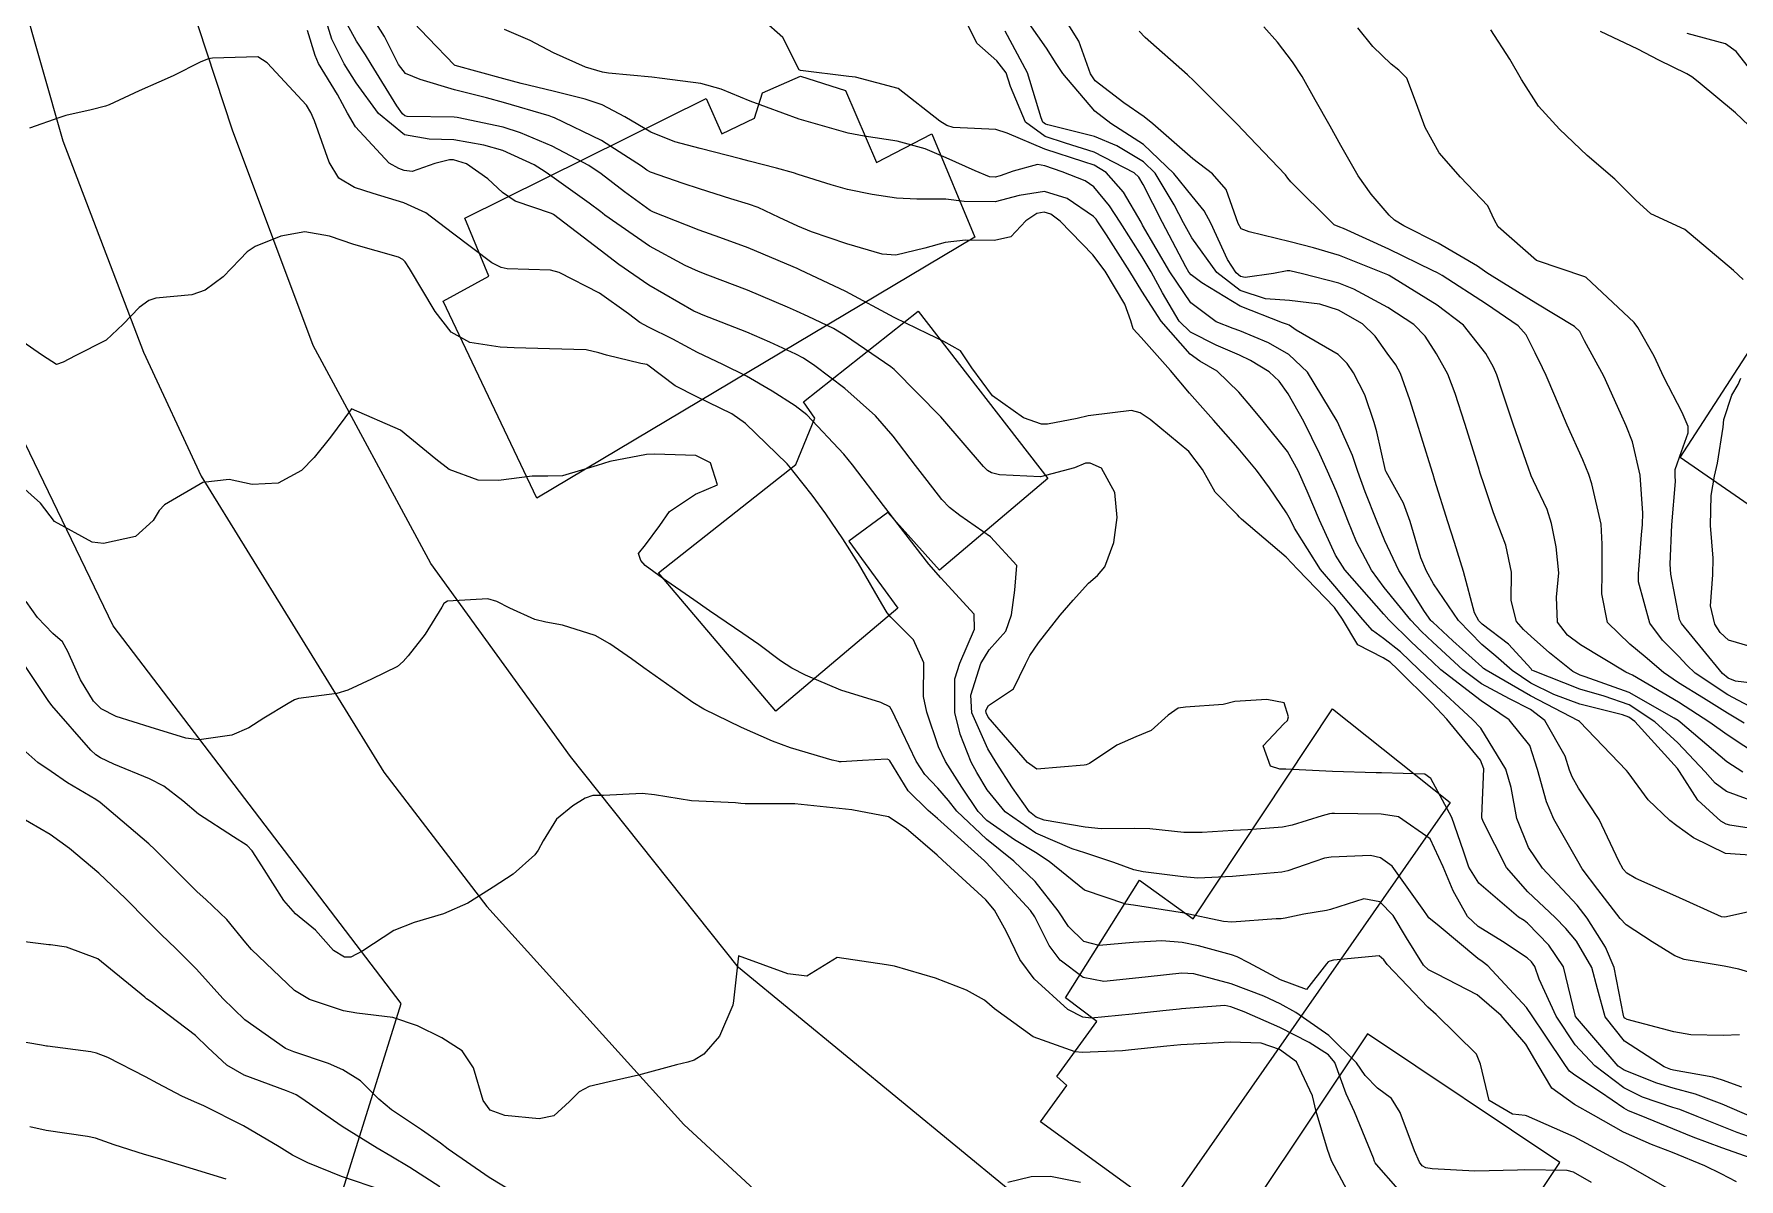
# Model space of a CAD drawing. Header units: metres. Extents: x 318500 to 325275, y 7408834 to 7428799.
# Drawn here: x 320299.1 to 320368.3, y 7413335.9 to 7413382.4 of the extents above; entities that cross this region are included whole.
import ezdxf

# ---------------------------------------------------------------- set-up
doc = ezdxf.new("R2010")
doc.units = ezdxf.units.M
doc.header["$MEASUREMENT"] = 0
for name, color, linetype in [('Curvas de Nivel 1m', 11, 'Continuous'), ('Curvas de Nivel 5m', 15, 'Continuous'), ('Divisas', 45, 'Continuous'), ('Edificações', 30, 'Continuous'), ('Vias Primárias', 230, 'Continuous')]:
    doc.layers.add(name, color=color, linetype=linetype)

msp = doc.modelspace()

# ---------------------------------------------------------------- linework, layer by layer
at = {"layer": 'Curvas de Nivel 1m', "flags": 128}
for points, elevation in [([(320368.841, 7413338.408), (320367.635, 7413338.938), (320366.552, 7413339.349), (320365.641, 7413339.59), (320364.972, 7413339.788), (320363.648, 7413340.313), (320363.414, 7413340.482), (320361.68, 7413342.5), (320361.185, 7413344.508), (320360.595, 7413345.393), (320359.728, 7413346.284), (320359.59, 7413346.394), (320359.362, 7413346.536), (320357.75, 7413347.915), (320357.341, 7413348.564), (320357.124, 7413349.212), (320356.663, 7413350.571), (320355.806, 7413352.161), (320355.563, 7413352.34), (320353.808, 7413352.389), (320353.589, 7413352.394), (320351.808, 7413352.449), (320349.922, 7413352.546), (320349.809, 7413352.539), (320349.682, 7413352.535), (320349.302, 7413352.668), (320349.004, 7413353.491), (320349.836, 7413354.382), (320349.981, 7413354.516), (320350.028, 7413354.658), (320349.849, 7413355.239), (320349.15, 7413355.371), (320347.849, 7413355.29), (320347.38, 7413355.164), (320345.845, 7413355.055), (320345.555, 7413355.012), (320345.141, 7413354.727), (320344.454, 7413354.11), (320343.827, 7413353.849), (320343.055, 7413353.518), (320341.948, 7413352.768), (320341.809, 7413352.71), (320341.736, 7413352.698), (320339.807, 7413352.541), (320339.437, 7413352.804), (320337.837, 7413354.65), (320337.75, 7413354.821), (320337.745, 7413354.918), (320337.845, 7413355.121), (320338.865, 7413355.8), (320339.351, 7413356.805), (320339.527, 7413357.15), (320339.879, 7413357.667), (320340.761, 7413358.787), (320341.283, 7413359.395), (320341.91, 7413360.094), (320342.275, 7413360.405), (320342.57, 7413360.76), (320342.943, 7413361.747), (320343.071, 7413362.753), (320342.98, 7413363.775), (320342.432, 7413364.763), (320341.973, 7413364.968), (320341.784, 7413364.962), (320341.342, 7413364.779), (320339.966, 7413364.403), (320338.293, 7413364.49), (320337.968, 7413364.571), (320337.809, 7413364.663), (320337.651, 7413364.825), (320335.999, 7413366.755), (320335.912, 7413366.851), (320334.028, 7413368.765), (320333.892, 7413368.881), (320332.042, 7413370.136), (320331.563, 7413370.425), (320330.537, 7413370.923), (320330.053, 7413371.137), (320329.69, 7413371.301), (320328.065, 7413371.989), (320326.457, 7413372.593), (320326.076, 7413372.743), (320325.533, 7413372.988), (320324.091, 7413373.773), (320322.276, 7413375.038), (320322.182, 7413375.11), (320322.111, 7413375.163), (320321.637, 7413375.522), (320320.125, 7413376.599), (320319.853, 7413376.79), (320319.414, 7413377.071), (320318.138, 7413377.655), (320317.365, 7413377.878), (320316.145, 7413378.092), (320315.153, 7413378.122), (320314.147, 7413378.292), (320313.087, 7413379.156), (320312.179, 7413380.405), (320311.695, 7413381.177), (320311.199, 7413382.184), (320310.891, 7413383.19)], 734), ([(320368.334, 7413341.749), (320367.67, 7413341.733), (320366.352, 7413341.758), (320365.671, 7413341.877), (320363.776, 7413342.381), (320363.679, 7413342.433), (320363.642, 7413342.48), (320363.626, 7413342.536), (320363.248, 7413344.485), (320362.89, 7413345.316), (320362.156, 7413346.496), (320361.738, 7413347.021), (320360.331, 7413348.521), (320359.772, 7413349.353), (320359.297, 7413350.537), (320359.063, 7413351.802), (320358.846, 7413352.544), (320357.835, 7413354.198), (320357.5, 7413354.563), (320355.862, 7413356.075), (320355.319, 7413356.588), (320354.579, 7413357.301), (320353.882, 7413357.839), (320353.431, 7413358.163), (320353.049, 7413358.623), (320351.91, 7413359.967), (320351.333, 7413360.646), (320350.27, 7413362.331), (320350.105, 7413362.658), (320349.953, 7413362.949), (320349.259, 7413363.966), (320348.729, 7413364.679), (320347.983, 7413365.575), (320346.98, 7413366.705), (320346.016, 7413367.801), (320345.232, 7413368.728), (320344.043, 7413370.072), (320343.72, 7413370.418), (320343.625, 7413370.746), (320343.386, 7413371.425), (320342.585, 7413372.762), (320342.09, 7413373.426), (320340.759, 7413374.79), (320340.384, 7413375.067), (320340.114, 7413375.152), (320339.814, 7413375.102), (320339.365, 7413374.807), (320338.754, 7413374.159), (320338.098, 7413374), (320336.912, 7413374.023), (320336.096, 7413373.925), (320335.263, 7413373.691), (320334.088, 7413373.407), (320333.529, 7413373.445), (320332.095, 7413373.873), (320330.661, 7413374.362), (320330.105, 7413374.585), (320329.359, 7413374.941), (320328.507, 7413375.347), (320328.115, 7413375.484), (320327.393, 7413375.691), (320326.121, 7413376.099), (320325.457, 7413376.324), (320324.128, 7413376.777), (320323.979, 7413376.863), (320323.772, 7413377.015), (320322.145, 7413378.061), (320320.24, 7413378.978), (320320.159, 7413379.008), (320320.024, 7413379.062), (320318.168, 7413379.612), (320317.48, 7413379.79), (320316.175, 7413380.123), (320314.781, 7413380.534), (320314.185, 7413380.79), (320313.907, 7413381.144), (320313.333, 7413382.285), (320312.775, 7413383.162)], 736), ([(320369.704, 7413344.004), (320368.302, 7413344.414), (320367.711, 7413344.547), (320366.088, 7413344.819), (320365.715, 7413344.957), (320364.782, 7413345.526), (320363.727, 7413346.219), (320363.485, 7413346.482), (320362.58, 7413347.66), (320361.952, 7413348.498), (320361.765, 7413348.807), (320360.803, 7413350.515), (320360.496, 7413351.219), (320360.13, 7413352.525), (320359.825, 7413353.507), (320358.983, 7413354.543), (320357.851, 7413355.317), (320356.215, 7413356.577), (320355.873, 7413356.891), (320355.004, 7413357.716), (320354.103, 7413358.607), (320353.893, 7413358.833), (320352.311, 7413360.634), (320351.929, 7413361.227), (320351.29, 7413362.647), (320350.785, 7413363.828), (320350.423, 7413364.655), (320349.982, 7413365.437), (320349.006, 7413366.675), (320348.544, 7413367.218), (320348.017, 7413367.843), (320347.131, 7413368.703), (320346.431, 7413369.111), (320346.037, 7413369.386), (320344.854, 7413370.732), (320344.068, 7413371.943), (320343.585, 7413372.747), (320342.634, 7413374.23), (320342.285, 7413374.767), (320342.215, 7413374.872), (320342.112, 7413374.983), (320341.044, 7413375.711), (320340.122, 7413375.988), (320339.096, 7413375.835), (320338.118, 7413375.572), (320336.859, 7413375.581), (320336.118, 7413375.681), (320334.938, 7413375.688), (320334.118, 7413375.725), (320333.135, 7413375.875), (320332.122, 7413376.073), (320331.471, 7413376.257), (320330.128, 7413376.688), (320329.942, 7413376.747), (320329.242, 7413376.943), (320328.134, 7413377.227), (320327.786, 7413377.313), (320326.141, 7413377.74), (320325.125, 7413378.015), (320324.151, 7413378.403), (320323.085, 7413379.026), (320322.167, 7413379.514), (320321.473, 7413379.744), (320320.175, 7413380.069), (320318.877, 7413380.382), (320318.182, 7413380.561), (320316.203, 7413381.107), (320316.171, 7413381.12), (320315.101, 7413382.231), (320314.246, 7413383.14)], 737), ([(320369.155, 7413349.021), (320367.771, 7413349.122), (320366.472, 7413349.747), (320365.787, 7413350.235), (320365.503, 7413350.454), (320364.629, 7413351.298), (320363.809, 7413352.404), (320363.749, 7413352.481), (320361.84, 7413354.481), (320361.804, 7413354.501), (320359.855, 7413355.522), (320358.045, 7413356.557), (320357.94, 7413356.629), (320357.871, 7413356.695), (320356.698, 7413357.755), (320355.889, 7413358.502), (320355.847, 7413358.538), (320355.811, 7413358.581), (320355.546, 7413358.935), (320354.512, 7413360.601), (320353.938, 7413361.806), (320353.618, 7413362.615), (320353.141, 7413363.802), (320352.848, 7413364.627), (320352.623, 7413365.274), (320352.015, 7413366.64), (320352, 7413366.669), (320350.804, 7413368.652), (320350.037, 7413369.376), (320349.213, 7413369.844), (320348.046, 7413370.337), (320347.787, 7413370.434), (320347.095, 7413370.704), (320346.061, 7413371.473), (320345.206, 7413372.729), (320344.108, 7413374.632), (320344.048, 7413374.741), (320343.331, 7413375.961), (320342.627, 7413376.763), (320342.134, 7413377.058), (320341.719, 7413377.193), (320340.144, 7413377.705), (320338.608, 7413378.361), (320338.155, 7413378.505), (320336.416, 7413378.586), (320336.157, 7413378.673), (320335.879, 7413378.854), (320334.179, 7413380.171), (320332.446, 7413380.638), (320332.186, 7413380.658), (320330.214, 7413380.905), (320330.19, 7413380.913), (320330.17, 7413380.93), (320329.501, 7413382.239), (320328.705, 7413382.953)], 739), ([(320369.614, 7413337.301), (320368.243, 7413337.792), (320367.624, 7413338.026), (320366.617, 7413338.435), (320365.905, 7413338.718), (320365.634, 7413338.81), (320364.396, 7413339.227), (320363.641, 7413339.599), (320362.456, 7413340.492), (320361.663, 7413341.345), (320360.89, 7413342.512), (320360.205, 7413344.02), (320360.025, 7413344.525), (320359.897, 7413344.713), (320359.713, 7413344.878), (320358.715, 7413345.54), (320357.726, 7413346.147), (320357.289, 7413346.564), (320356.714, 7413347.602), (320356.309, 7413348.575), (320355.777, 7413349.706), (320354.497, 7413350.599), (320353.886, 7413350.703), (320353.791, 7413350.711), (320351.891, 7413350.739), (320351.791, 7413350.743), (320351.698, 7413350.733), (320351.398, 7413350.644), (320350.176, 7413350.265), (320349.783, 7413350.187), (320348.379, 7413350.083), (320347.78, 7413350.053), (320346.519, 7413349.969), (320345.779, 7413349.971), (320344.4, 7413350.114), (320343.781, 7413350.135), (320342.428, 7413350.112), (320341.781, 7413350.191), (320340.108, 7413350.473), (320339.787, 7413350.591), (320339.52, 7413350.803), (320338.825, 7413351.784), (320338.16, 7413352.816), (320337.818, 7413353.36), (320337.174, 7413354.83), (320337.136, 7413355.546), (320337.539, 7413356.825), (320337.876, 7413357.387), (320338.555, 7413358.142), (320338.791, 7413358.811), (320338.913, 7413359.802), (320339, 7413360.809), (320337.937, 7413361.967), (320336.688, 7413362.839), (320336.27, 7413363.162), (320335.956, 7413363.489), (320335.36, 7413364.255), (320334.893, 7413364.866), (320333.988, 7413366.061), (320333.26, 7413366.887), (320332.016, 7413367.994), (320330.8, 7413368.918), (320330.337, 7413369.229), (320330.035, 7413369.388), (320328.974, 7413369.881), (320328.043, 7413370.287), (320326.274, 7413370.978), (320326.051, 7413371.07), (320325.894, 7413371.141), (320324.068, 7413372.185), (320322.852, 7413373.028), (320322.089, 7413373.612), (320320.192, 7413375.059), (320320.11, 7413375.101), (320318.638, 7413375.604), (320318.119, 7413375.953), (320317.533, 7413376.508), (320316.658, 7413377.112), (320316.132, 7413377.279), (320315.973, 7413377.281), (320315.375, 7413377.128), (320314.464, 7413376.799), (320314.127, 7413376.845), (320313.91, 7413376.926), (320313.528, 7413377.149), (320312.152, 7413378.616), (320311.827, 7413379.175), (320311.422, 7413379.93), (320310.66, 7413381.193), (320310.515, 7413381.517), (320310.203, 7413382.525)], 733), ([(320369.272, 7413346.869), (320367.732, 7413346.531), (320367.607, 7413346.546), (320365.744, 7413347.389), (320364.131, 7413348.098), (320363.758, 7413348.314), (320363.612, 7413348.481), (320363.439, 7413348.809), (320362.636, 7413350.492), (320361.803, 7413351.774), (320361.535, 7413352.232), (320361.439, 7413352.506), (320361.26, 7413353.066), (320360.434, 7413354.521), (320359.847, 7413354.965), (320359, 7413355.396), (320357.862, 7413356.004), (320357.108, 7413356.568), (320355.881, 7413357.697), (320355.424, 7413358.126), (320354.991, 7413358.593), (320353.91, 7413359.912), (320353.397, 7413360.618), (320352.794, 7413361.77), (320352.442, 7413362.633), (320352.301, 7413362.983), (320351.962, 7413363.835), (320351.616, 7413364.644), (320351.298, 7413365.33), (320350.652, 7413366.653), (320350.017, 7413367.784), (320349.654, 7413368.295), (320349.239, 7413368.672), (320348.485, 7413369.134), (320348.037, 7413369.347), (320347.091, 7413369.755), (320346.046, 7413370.278), (320345.589, 7413370.725), (320344.915, 7413371.884), (320344.452, 7413372.736), (320344.089, 7413373.344), (320343.195, 7413374.754), (320342.762, 7413375.406), (320342.124, 7413376.176), (320341.777, 7413376.425), (320340.846, 7413376.789), (320340.133, 7413377.032), (320339.843, 7413377.094), (320338.855, 7413376.813), (320338.321, 7413376.625), (320338.128, 7413376.578), (320337.897, 7413376.593), (320337.304, 7413376.832), (320336.138, 7413377.366), (320335.275, 7413377.731), (320334.147, 7413378.042), (320332.805, 7413378.239), (320332.152, 7413378.362), (320330.16, 7413378.93), (320328.171, 7413379.665), (320327.006, 7413380.144), (320326.181, 7413380.379), (320324.608, 7413380.579), (320324.184, 7413380.632), (320322.431, 7413380.792), (320322.187, 7413380.844), (320321.497, 7413381.047), (320320.196, 7413381.623), (320319.249, 7413382.123), (320318.205, 7413382.569)], 738), ([(320369.02, 7413351.185), (320367.802, 7413351.638), (320367.347, 7413351.969), (320366.939, 7413352.433), (320365.827, 7413353.603), (320364.895, 7413354.464), (320363.85, 7413355.145), (320362.84, 7413355.506), (320361.859, 7413355.791), (320359.976, 7413356.528), (320359.906, 7413356.565), (320359.871, 7413356.608), (320358.952, 7413357.616), (320357.889, 7413358.428), (320357.747, 7413358.561), (320357.577, 7413358.881), (320357.132, 7413360.568), (320356.768, 7413361.741), (320356.493, 7413362.575), (320355.967, 7413364.258), (320355.894, 7413364.506), (320355.868, 7413364.582), (320355.426, 7413366.023), (320355.247, 7413366.591), (320354.947, 7413367.529), (320354.571, 7413368.602), (320354.381, 7413368.952), (320354.038, 7413369.433), (320353.543, 7413370.116), (320353.028, 7413370.625), (320352.058, 7413371.173), (320351.295, 7413371.414), (320350.064, 7413371.57), (320349.098, 7413371.641), (320348.069, 7413371.968), (320347.112, 7413372.705), (320346.101, 7413374.115), (320345.77, 7413374.723), (320345.388, 7413375.456), (320344.616, 7413376.735), (320344.137, 7413377.203), (320343.058, 7413377.845), (320342.152, 7413378.223), (320340.259, 7413378.698), (320340.159, 7413378.728), (320340.062, 7413378.801), (320339.986, 7413378.978), (320339.437, 7413380.808), (320338.523, 7413382.501)], 741), ([(320368.47, 7413352.413), (320367.816, 7413352.844), (320365.926, 7413354.449), (320365.841, 7413354.51), (320365.687, 7413354.607), (320363.858, 7413355.654), (320362.071, 7413356.294), (320361.868, 7413356.355), (320361.565, 7413356.505), (320360.621, 7413357.263), (320359.884, 7413357.926), (320359.565, 7413358.213), (320359.284, 7413358.539), (320359.064, 7413359.381), (320359.078, 7413360.543), (320358.846, 7413361.637), (320358.499, 7413362.552), (320358.35, 7413362.95), (320357.965, 7413364.08), (320357.814, 7413364.562), (320357.738, 7413364.798), (320357.184, 7413366.568), (320356.797, 7413367.793), (320356.493, 7413368.575), (320356.038, 7413369.406), (320355.58, 7413370.121), (320355.116, 7413370.594), (320354.06, 7413371.284), (320352.676, 7413372.025), (320352.075, 7413372.274), (320350.594, 7413372.655), (320350.082, 7413372.77), (320349.967, 7413372.777), (320349.414, 7413372.67), (320348.264, 7413372.5), (320348.078, 7413372.548), (320347.903, 7413372.693), (320347.551, 7413373.235), (320346.871, 7413374.709), (320346.604, 7413375.202), (320346.121, 7413375.804), (320345.368, 7413376.728), (320344.147, 7413377.896), (320342.821, 7413378.76), (320342.167, 7413379.25), (320340.862, 7413380.79), (320340.594, 7413381.194), (320340.2, 7413381.809), (320339.495, 7413382.807)], 742), ([(320369.185, 7413353.04), (320367.833, 7413353.94), (320367.133, 7413354.431), (320365.852, 7413355.264), (320363.994, 7413356.353), (320363.869, 7413356.416), (320363.726, 7413356.481), (320361.881, 7413357.581), (320361.354, 7413357.977), (320360.946, 7413358.514), (320360.902, 7413359.518), (320360.995, 7413360.514), (320360.889, 7413361.563), (320360.709, 7413362.519), (320360.52, 7413363.086), (320359.967, 7413364.247), (320359.881, 7413364.443), (320359.849, 7413364.532), (320359.783, 7413364.723), (320359.147, 7413366.543), (320358.717, 7413367.852), (320358.48, 7413368.553), (320358.344, 7413368.866), (320358.039, 7413369.414), (320357.126, 7413370.569), (320356.062, 7413371.383), (320354.108, 7413372.582), (320354.08, 7413372.596), (320354.055, 7413372.61), (320352.091, 7413373.391), (320351.037, 7413373.709), (320350.099, 7413373.944), (320348.433, 7413374.357), (320348.107, 7413374.474), (320347.989, 7413374.692), (320347.5, 7413376.076), (320346.943, 7413376.708), (320346.139, 7413377.314), (320344.527, 7413378.736), (320344.164, 7413379.021), (320343.339, 7413379.586), (320342.186, 7413380.482), (320341.988, 7413380.773), (320341.523, 7413382.1), (320341.091, 7413382.787)], 743), ([(320368.517, 7413354.413), (320367.846, 7413354.816), (320366.868, 7413355.422), (320365.864, 7413356.047), (320365.253, 7413356.459), (320364.504, 7413357.098), (320363.881, 7413357.61), (320362.973, 7413358.489), (320362.747, 7413359.652), (320362.764, 7413360.492), (320362.755, 7413361.675), (320362.714, 7413362.492), (320362.339, 7413364.123), (320362.224, 7413364.497), (320361.979, 7413365.097), (320361.338, 7413366.51), (320360.837, 7413367.698), (320360.488, 7413368.523), (320360.341, 7413368.833), (320360.039, 7413369.438), (320359.679, 7413370.168), (320359.346, 7413370.541), (320358.063, 7413371.424), (320356.263, 7413372.578), (320356.082, 7413372.687), (320355.878, 7413372.789), (320354.096, 7413373.646), (320352.26, 7413374.485), (320352.109, 7413374.543), (320351.879, 7413374.642), (320350.127, 7413376.383), (320350.005, 7413376.539), (320349.908, 7413376.663), (320348.157, 7413378.499), (320347.97, 7413378.693), (320346.186, 7413380.482), (320345.932, 7413380.723), (320344.205, 7413382.251), (320343.965, 7413382.501)], 744), ([(320369.863, 7413355.905), (320368.177, 7413356.106), (320367.867, 7413356.236), (320367.638, 7413356.423), (320366.842, 7413357.398), (320365.982, 7413358.449), (320365.893, 7413358.619), (320365.545, 7413360.456), (320365.517, 7413360.865), (320365.582, 7413362.456), (320365.73, 7413364.216), (320365.725, 7413364.454), (320365.722, 7413364.705), (320365.985, 7413365.437), (320366.253, 7413366.189), (320366.254, 7413366.446), (320366.009, 7413367.024), (320365.266, 7413368.461), (320364.876, 7413369.305), (320364.213, 7413370.478), (320364.053, 7413370.68), (320362.115, 7413372.5), (320362.08, 7413372.52), (320362.056, 7413372.525), (320360.09, 7413373.187), (320358.539, 7413374.554), (320358.385, 7413374.829), (320358.119, 7413375.411), (320357.007, 7413376.571), (320356.145, 7413377.561), (320355.576, 7413378.589), (320355.217, 7413379.552), (320354.833, 7413380.6), (320354.508, 7413380.92), (320354.196, 7413381.16), (320353.456, 7413381.875), (320352.839, 7413382.631)], 746), ([(320368.483, 7413372.416), (320368.085, 7413372.779), (320366.11, 7413374.45), (320364.735, 7413375.09), (320364.122, 7413375.637), (320363.272, 7413376.489), (320362.144, 7413377.457), (320361.026, 7413378.517), (320360.174, 7413379.452), (320359.48, 7413380.541), (320359.01, 7413381.359), (320358.241, 7413382.56)], 747), ([(320368.983, 7413378.412), (320368.171, 7413379.181), (320366.66, 7413380.443), (320366.396, 7413380.651), (320366.193, 7413380.767), (320365.053, 7413381.322), (320364.203, 7413381.775), (320362.693, 7413382.495)], 748), ([(320369.194, 7413380.41), (320368.203, 7413381.678), (320367.765, 7413381.986), (320366.21, 7413382.408)], 749), ([(320369.499, 7413336.504), (320367.611, 7413337.161), (320366.459, 7413337.596), (320365.622, 7413337.937), (320364.34, 7413338.469), (320363.825, 7413338.67), (320363.633, 7413338.771), (320362.697, 7413339.432), (320361.646, 7413340.111), (320361.428, 7413340.283), (320361.272, 7413340.506), (320360.445, 7413341.742), (320359.921, 7413342.526), (320359.685, 7413342.864), (320358.114, 7413344.554), (320357.882, 7413344.728), (320357.713, 7413344.851), (320356.143, 7413346.159), (320355.729, 7413346.5), (320355.696, 7413346.547), (320355.668, 7413346.581), (320355.518, 7413346.799), (320354.232, 7413348.603), (320353.765, 7413348.945), (320353.351, 7413349.031), (320351.765, 7413348.972), (320351.486, 7413348.921), (320350.698, 7413348.651), (320350.007, 7413348.407), (320349.756, 7413348.361), (320348.207, 7413348.229), (320347.752, 7413348.177), (320346.347, 7413348.116), (320345.752, 7413348.171), (320344.124, 7413348.367), (320343.756, 7413348.448), (320342.939, 7413348.752), (320341.766, 7413349.137), (320341.246, 7413349.299), (320339.777, 7413349.936), (320338.522, 7413350.813), (320337.799, 7413351.698), (320337.379, 7413352.4), (320337.153, 7413352.83), (320336.704, 7413353.96), (320336.488, 7413354.84), (320336.489, 7413356.212), (320336.685, 7413356.838), (320337.281, 7413358.226), (320337.264, 7413358.829), (320335.912, 7413360.304), (320335.429, 7413360.857), (320333.948, 7413362.777), (320333.873, 7413362.881), (320333.595, 7413363.242), (320332.332, 7413364.896), (320331.976, 7413365.33), (320330.481, 7413366.923), (320330.005, 7413367.295), (320329.076, 7413367.882), (320328.023, 7413368.501), (320327.065, 7413368.97), (320326.035, 7413369.454), (320325.04, 7413369.995), (320324.045, 7413370.489), (320323.699, 7413370.668), (320323.236, 7413371.022), (320322.062, 7413371.865), (320320.427, 7413372.704), (320320.076, 7413372.805), (320318.308, 7413372.855), (320318.077, 7413372.906), (320317.695, 7413373.096), (320316.098, 7413374.296), (320315.011, 7413375.131), (320314.114, 7413375.528), (320312.869, 7413375.91), (320312.12, 7413376.157), (320311.479, 7413376.536), (320311.085, 7413377.186), (320310.493, 7413378.856), (320310.351, 7413379.197), (320310.164, 7413379.493), (320308.566, 7413381.216), (320308.192, 7413381.462), (320306.349, 7413381.405), (320306.191, 7413381.377), (320305.874, 7413381.255), (320304.761, 7413380.692), (320304.177, 7413380.425), (320303.379, 7413380.08), (320302.163, 7413379.515), (320302.008, 7413379.457), (320301.423, 7413379.311), (320300.407, 7413379.076), (320300.155, 7413378.992), (320298.932, 7413378.564)], 732), ([(320368.218, 7413335.786), (320367.595, 7413336.107), (320366.921, 7413336.43), (320365.608, 7413336.98), (320364.768, 7413337.307), (320363.62, 7413337.801), (320362.411, 7413338.492), (320361.634, 7413338.921), (320360.713, 7413339.586), (320360.166, 7413340.522), (320359.663, 7413341.377), (320358.665, 7413342.545), (320357.692, 7413343.379), (320356.058, 7413344.223), (320355.707, 7413344.391), (320355.512, 7413344.583), (320354.816, 7413345.689), (320354.272, 7413346.602), (320353.738, 7413347.15), (320353.083, 7413347.277), (320351.733, 7413346.841), (320351.576, 7413346.798), (320350.647, 7413346.651), (320349.892, 7413346.495), (320349.728, 7413346.468), (320349.53, 7413346.465), (320347.726, 7413346.326), (320347.385, 7413346.354), (320345.73, 7413346.702), (320345.624, 7413346.721), (320343.734, 7413347.013), (320343.42, 7413347.06), (320341.743, 7413347.623), (320340.314, 7413348.792), (320339.765, 7413349.16), (320338.909, 7413349.673), (320337.785, 7413350.458), (320337.428, 7413350.825), (320336.775, 7413351.811), (320336.104, 7413352.846), (320335.819, 7413353.448), (320335.351, 7413354.857), (320335.213, 7413355.496), (320335.223, 7413356.86), (320334.803, 7413357.79), (320333.888, 7413358.712), (320333.742, 7413358.881), (320333.521, 7413359.258), (320332.569, 7413360.894), (320331.935, 7413361.887), (320331.243, 7413362.911), (320330.698, 7413363.659), (320329.966, 7413364.58), (320329.811, 7413364.775), (320329.675, 7413364.934), (320327.994, 7413366.571), (320327.435, 7413366.966), (320326.01, 7413367.652), (320325.132, 7413368.109), (320324.029, 7413368.938), (320323.984, 7413368.965), (320323.734, 7413369.014), (320322.341, 7413369.343), (320322.034, 7413369.449), (320321.518, 7413369.562), (320320.035, 7413369.6), (320318.598, 7413369.644), (320318.036, 7413369.676), (320316.792, 7413369.863), (320316.042, 7413370.288), (320315.388, 7413371.127), (320314.343, 7413372.87), (320314.173, 7413373.139), (320314.081, 7413373.233), (320313.903, 7413373.322), (320312.09, 7413373.842), (320311.106, 7413374.174), (320310.097, 7413374.359), (320309.125, 7413374.18), (320308.088, 7413373.76), (320307.761, 7413373.548), (320307.461, 7413373.229), (320306.785, 7413372.524), (320306.061, 7413371.984), (320305.516, 7413371.8), (320304.056, 7413371.659), (320303.768, 7413371.569), (320303.373, 7413371.287), (320302.729, 7413370.608), (320302.037, 7413369.963), (320300.785, 7413369.319), (320300.291, 7413369.062), (320300.025, 7413368.967), (320299.452, 7413369.339), (320298.608, 7413369.923)], 731), ([(320368.767, 7413357.525), (320367.884, 7413357.777), (320367.544, 7413358.083), (320367.333, 7413358.428), (320367.162, 7413359.17), (320367.251, 7413360.43), (320367.259, 7413361.101), (320367.158, 7413362.432), (320367.187, 7413363.656), (320367.313, 7413364.43), (320367.442, 7413364.964), (320367.67, 7413366.425), (320367.695, 7413366.735), (320368.02, 7413367.725), (320368.285, 7413368.159), (320368.382, 7413368.416)], 747), ([(320362.323, 7413335.759), (320361.595, 7413336.178), (320361.339, 7413336.247), (320359.596, 7413336.269), (320359.324, 7413336.262), (320357.595, 7413336.219), (320355.862, 7413336.311), (320355.597, 7413336.357), (320355.455, 7413336.439), (320355.349, 7413336.584), (320355.146, 7413337.047), (320354.554, 7413338.596), (320354.209, 7413339.175), (320353.64, 7413339.582), (320353.136, 7413340.109), (320352.788, 7413340.623), (320351.666, 7413341.733), (320350.323, 7413342.654), (320349.685, 7413343.018), (320349.03, 7413343.329), (320347.697, 7413343.831), (320346.188, 7413344.228), (320345.703, 7413344.256), (320344.325, 7413344.11), (320343.7, 7413344.046), (320342.53, 7413343.925), (320341.7, 7413344.083), (320340.761, 7413344.784), (320340.31, 7413345.385), (320339.727, 7413346.539), (320339.56, 7413346.802), (320337.759, 7413348.753), (320337.692, 7413348.821), (320335.785, 7413350.538), (320335.408, 7413350.856), (320334.596, 7413351.666), (320333.841, 7413352.88), (320333.811, 7413352.923), (320333.744, 7413352.947), (320332.739, 7413352.891), (320331.868, 7413352.841), (320331.809, 7413352.844), (320331.758, 7413352.849), (320331.504, 7413352.905), (320329.817, 7413353.402), (320329.083, 7413353.679), (320327.829, 7413354.233), (320326.303, 7413354.975), (320325.844, 7413355.252), (320325.009, 7413355.836), (320323.865, 7413356.656), (320323.356, 7413357.018), (320322.48, 7413357.635), (320321.879, 7413357.964), (320320.555, 7413358.382), (320319.885, 7413358.512), (320319.44, 7413358.621), (320318.422, 7413359.082), (320317.894, 7413359.342), (320317.532, 7413359.458), (320315.894, 7413359.366), (320315.749, 7413359.265), (320315.656, 7413359.122), (320314.988, 7413358.02), (320314.301, 7413357.136), (320314.097, 7413356.907), (320313.863, 7413356.706), (320312.811, 7413356.2), (320311.849, 7413355.753), (320311.406, 7413355.618), (320309.843, 7413355.408), (320309.684, 7413355.36), (320309.424, 7413355.204), (320308.44, 7413354.605), (320307.825, 7413354.213), (320307.136, 7413353.914), (320305.817, 7413353.725), (320305.273, 7413353.803), (320303.824, 7413354.24), (320302.445, 7413354.68), (320301.835, 7413354.992), (320301.523, 7413355.305), (320300.999, 7413356.166), (320300.482, 7413357.321), (320300.262, 7413357.712), (320299.877, 7413358.043), (320299.245, 7413358.701), (320298.792, 7413359.346)], 729), ([(320354.481, 7413335.494), (320353.598, 7413336.483), (320353.544, 7413336.555), (320353.516, 7413336.611), (320353.471, 7413336.743), (320352.702, 7413338.624), (320352.371, 7413339.363), (320351.905, 7413340.636), (320351.655, 7413340.944), (320350.87, 7413341.44), (320349.671, 7413342.055), (320348.229, 7413342.682), (320347.683, 7413342.891), (320347.437, 7413342.94), (320345.681, 7413342.808), (320345.602, 7413342.8), (320344.924, 7413342.728), (320343.806, 7413342.611), (320343.678, 7413342.596), (320342.013, 7413342.427), (320341.675, 7413342.467), (320341.067, 7413342.779), (320339.698, 7413344.029), (320339.126, 7413344.806), (320338.573, 7413345.96), (320338.092, 7413346.816), (320337.736, 7413347.232), (320335.979, 7413348.847), (320335.763, 7413349.044), (320334.514, 7413350.134), (320333.786, 7413350.608), (320332.297, 7413350.895), (320331.79, 7413350.945), (320329.993, 7413351.128), (320329.792, 7413351.138), (320327.969, 7413351.134), (320327.792, 7413351.152), (320327.579, 7413351.175), (320325.793, 7413351.253), (320324.295, 7413351.502), (320323.795, 7413351.552), (320322.228, 7413351.467), (320321.794, 7413351.472), (320321.477, 7413351.359), (320320.977, 7413351.048), (320320.322, 7413350.515), (320319.769, 7413349.63), (320319.576, 7413349.249), (320319.443, 7413349.065), (320318.551, 7413348.275), (320317.74, 7413347.75), (320317.341, 7413347.491), (320316.724, 7413347.105), (320315.725, 7413346.664), (320314.54, 7413346.314), (320313.719, 7413345.992), (320312.458, 7413345.159), (320311.97, 7413344.902), (320311.706, 7413344.91), (320311.268, 7413345.177), (320310.532, 7413346.002), (320309.725, 7413346.668), (320309.25, 7413347.205), (320308.355, 7413348.61), (320307.964, 7413349.218), (320307.763, 7413349.441), (320307.2, 7413349.797), (320305.782, 7413350.717), (320305.143, 7413351.26), (320304.38, 7413351.856), (320303.799, 7413352.144), (320302.352, 7413352.747), (320301.807, 7413353.002), (320301.621, 7413353.116), (320301.41, 7413353.306), (320299.837, 7413355.121), (320299.681, 7413355.332), (320299.334, 7413355.852), (320298.331, 7413357.353)], 728), ([(320352.408, 7413335.453), (320351.776, 7413336.637), (320351.607, 7413337.096), (320351.157, 7413338.645), (320351.003, 7413339.28), (320350.351, 7413340.653), (320349.658, 7413341.165), (320348.919, 7413341.413), (320347.662, 7413341.459), (320346.949, 7413341.412), (320345.659, 7413341.342), (320345.086, 7413341.298), (320343.656, 7413341.147), (320343.291, 7413341.11), (320341.654, 7413341.035), (320341.369, 7413341.059), (320339.663, 7413341.674), (320338.1, 7413342.816), (320337.685, 7413343.168), (320336.961, 7413343.561), (320335.698, 7413344.051), (320334.036, 7413344.544), (320333.706, 7413344.602), (320331.71, 7413344.9), (320330.478, 7413344.139), (320329.7, 7413344.235), (320327.71, 7413344.96), (320327.505, 7413343.14), (320327.468, 7413342.962), (320326.929, 7413341.699), (320326.3, 7413340.973), (320325.902, 7413340.723), (320325.647, 7413340.639), (320325.189, 7413340.53), (320323.641, 7413340.113), (320322.459, 7413339.849), (320321.636, 7413339.651), (320321.241, 7413339.437), (320320.847, 7413339.048), (320320.204, 7413338.471), (320319.619, 7413338.339), (320318.219, 7413338.483), (320317.624, 7413338.696), (320317.338, 7413339.094), (320316.951, 7413340.409), (320316.481, 7413341.108), (320315.658, 7413341.631), (320314.67, 7413342.125), (320313.67, 7413342.464), (320312.206, 7413342.628), (320311.673, 7413342.732), (320310.288, 7413343.191), (320309.685, 7413343.55), (320307.937, 7413345.218), (320307.713, 7413345.492), (320306.933, 7413346.442), (320306.078, 7413347.245), (320305.735, 7413347.553), (320304.01, 7413349.276), (320303.763, 7413349.51), (320302.419, 7413350.655), (320301.788, 7413351.189), (320301.614, 7413351.303), (320300.465, 7413351.988), (320299.801, 7413352.442), (320299.27, 7413352.804), (320298.657, 7413353.347)], 727), ([(320319.054, 7413335.068), (320317.583, 7413335.965), (320315.922, 7413337.115), (320315.604, 7413337.36), (320314.838, 7413337.902), (320313.624, 7413338.714), (320313.103, 7413339.148), (320312.358, 7413339.88), (320311.642, 7413340.334), (320311.058, 7413340.593), (320309.649, 7413341.064), (320309.319, 7413341.203), (320307.667, 7413342.368), (320306.772, 7413343.234), (320305.698, 7413344.424), (320304.869, 7413345.263), (320304.275, 7413345.831), (320303.721, 7413346.385), (320302.816, 7413347.289), (320301.745, 7413348.312), (320300.555, 7413349.318), (320299.768, 7413349.882), (320298.506, 7413350.622)], 726), ([(320313.281, 7413335.438), (320311.583, 7413336.004), (320310.223, 7413336.558), (320309.595, 7413336.872), (320309.054, 7413337.205), (320307.613, 7413338.064), (320305.996, 7413338.873), (320305.627, 7413339.029), (320305.113, 7413339.258), (320304.136, 7413339.773), (320303.638, 7413340.051), (320302.109, 7413340.832), (320301.647, 7413341.013), (320301.412, 7413341.068), (320299.65, 7413341.294), (320299.617, 7413341.298), (320299.41, 7413341.334), (320297.654, 7413341.631)], 724), ([(320306.914, 7413335.896), (320305.586, 7413336.298), (320304.12, 7413336.744), (320303.594, 7413336.896), (320302.366, 7413337.292), (320301.604, 7413337.553), (320301.283, 7413337.626), (320299.608, 7413337.87), (320298.934, 7413338.017)], 723), ([(320341.585, 7413335.758), (320340.373, 7413336.003), (320339.588, 7413335.99), (320338.638, 7413335.755)], 726)]:
    msp.add_lwpolyline(points, dxfattribs=dict(at, elevation=elevation))
at = {"layer": 'Curvas de Nivel 5m', "flags": 128}
for points, elevation in [([(320368.428, 7413339.626), (320367.645, 7413339.913), (320367.255, 7413340.035), (320365.649, 7413340.314), (320365.543, 7413340.346), (320365.272, 7413340.456), (320363.665, 7413341.494), (320362.878, 7413342.488), (320362.563, 7413343.626), (320362.338, 7413344.494), (320361.721, 7413345.558), (320361.288, 7413346.069), (320360.853, 7413346.513), (320359.745, 7413347.562), (320358.881, 7413348.543), (320357.929, 7413350.417), (320357.879, 7413350.559), (320357.869, 7413350.637), (320357.954, 7413352.558), (320357.815, 7413352.908), (320356.461, 7413354.574), (320355.85, 7413355.217), (320354.446, 7413356.601), (320354.156, 7413356.889), (320353.874, 7413357.06), (320352.846, 7413357.592), (320352.213, 7413358.635), (320351.897, 7413359.098), (320350.398, 7413360.655), (320349.927, 7413361.144), (320348.118, 7413362.687), (320348.037, 7413362.774), (320347.952, 7413362.865), (320347.048, 7413363.791), (320346.543, 7413364.711), (320345.981, 7413365.438), (320344.406, 7413366.736), (320344.004, 7413367.013), (320343.655, 7413367.095), (320342.002, 7413366.903), (320341.894, 7413366.879), (320341.455, 7413366.778), (320340.244, 7413366.549), (320339.996, 7413366.55), (320339.269, 7413366.807), (320338.013, 7413367.701), (320337.176, 7413368.833), (320336.719, 7413369.522), (320336.041, 7413369.908), (320335.392, 7413370.209), (320334.05, 7413370.863), (320334.017, 7413370.88), (320332.065, 7413371.927), (320330.198, 7413372.809), (320330.079, 7413372.861), (320329.919, 7413372.932), (320328.091, 7413373.708), (320326.942, 7413374.127), (320326.102, 7413374.425), (320324.63, 7413375.002), (320324.253, 7413375.149), (320324.112, 7413375.226), (320323.08, 7413375.986), (320322.127, 7413376.712), (320321.631, 7413377.045), (320320.142, 7413377.829), (320318.854, 7413378.375), (320318.153, 7413378.598), (320316.279, 7413378.997), (320316.158, 7413379.009), (320314.257, 7413379.041), (320314.159, 7413379.062), (320314.066, 7413379.141), (320313.835, 7413379.475), (320312.798, 7413381.161), (320312.568, 7413381.539), (320312.199, 7413382.094), (320311.816, 7413382.786)], 735), ([(320369.784, 7413349.982), (320367.935, 7413350.271), (320367.788, 7413350.307), (320367.58, 7413350.423), (320366.643, 7413351.282), (320365.899, 7413352.449), (320365.812, 7413352.571), (320364.085, 7413354.476), (320363.843, 7413354.649), (320363.588, 7413354.739), (320361.85, 7413355.176), (320360.801, 7413355.57), (320359.863, 7413356.038), (320359.103, 7413356.541), (320358.445, 7413357.121), (320357.88, 7413357.605), (320356.924, 7413358.57), (320355.912, 7413360.066), (320355.627, 7413360.584), (320355.399, 7413361.117), (320354.968, 7413362.595), (320354.698, 7413363.34), (320353.988, 7413364.61), (320353.971, 7413364.665), (320353.613, 7413366.234), (320353.511, 7413366.617), (320353.127, 7413367.734), (320352.664, 7413368.63), (320352.404, 7413369.004), (320352.037, 7413369.373), (320350.336, 7413370.368), (320350.049, 7413370.562), (320349.987, 7413370.599), (320349.79, 7413370.664), (320348.06, 7413371.341), (320346.509, 7413372.278), (320346.078, 7413372.603), (320345.985, 7413372.721), (320345.865, 7413372.94), (320344.915, 7413374.732), (320344.125, 7413376.272), (320343.954, 7413376.569), (320343.764, 7413376.745), (320342.142, 7413377.592), (320340.981, 7413377.954), (320340.151, 7413378.225), (320339.352, 7413378.808), (320338.74, 7413380.256), (320338.564, 7413380.816), (320338.195, 7413381.295), (320337.383, 7413382.013), (320336.974, 7413382.839)], 740), ([(320369.616, 7413354.629), (320367.857, 7413355.561), (320366.532, 7413356.44), (320366.19, 7413356.762), (320365.877, 7413357.112), (320365.202, 7413357.779), (320364.695, 7413358.468), (320364.239, 7413360.151), (320364.232, 7413360.475), (320364.36, 7413362.058), (320364.392, 7413362.473), (320364.409, 7413362.927), (320364.3, 7413364.475), (320363.99, 7413365.825), (320363.733, 7413366.483), (320363.499, 7413366.994), (320362.828, 7413368.492), (320362.044, 7413369.93), (320361.849, 7413370.304), (320361.639, 7413370.506), (320360.064, 7413371.455), (320358.292, 7413372.557), (320358.082, 7413372.697), (320357.695, 7413372.955), (320356.1, 7413373.897), (320354.71, 7413374.601), (320354.328, 7413374.823), (320354.114, 7413375.038), (320353.383, 7413375.881), (320352.849, 7413376.629), (320352.148, 7413377.855), (320351.715, 7413378.644), (320351.116, 7413379.711), (320350.585, 7413380.656), (320350.196, 7413381.251), (320349.584, 7413382.049), (320349.026, 7413382.678)], 745), ([(320365.585, 7413335.426), (320363.753, 7413336.478), (320363.601, 7413336.552), (320363.453, 7413336.631), (320361.617, 7413337.612), (320359.692, 7413338.466), (320359.629, 7413338.484), (320359.119, 7413338.538), (320358.173, 7413339.09), (320357.816, 7413340.558), (320357.656, 7413340.967), (320356.016, 7413342.577), (320355.684, 7413342.878), (320354.027, 7413344.605), (320353.898, 7413344.793), (320353.714, 7413344.967), (320351.859, 7413344.785), (320351.711, 7413344.749), (320351.635, 7413344.717), (320351.574, 7413344.641), (320350.752, 7413343.591), (320349.7, 7413343.988), (320348.418, 7413344.679), (320347.947, 7413344.921), (320347.713, 7413345.002), (320346.369, 7413345.362), (320345.718, 7413345.507), (320344.882, 7413345.565), (320343.718, 7413345.502), (320342.34, 7413345.384), (320341.718, 7413345.538), (320341.101, 7413346.157), (320340.675, 7413346.786), (320339.748, 7413347.981), (320338.876, 7413348.809), (320337.773, 7413349.697), (320336.571, 7413350.838), (320336.223, 7413351.272), (320335.799, 7413351.766), (320335.264, 7413352.318), (320334.91, 7413352.864), (320334.06, 7413354.653), (320333.96, 7413354.878), (320333.843, 7413355.071), (320333.477, 7413355.253), (320331.853, 7413355.752), (320330.421, 7413356.362), (320329.866, 7413356.643), (320329.407, 7413356.937), (320328.525, 7413357.599), (320327.881, 7413358.042), (320326.525, 7413358.974), (320325.896, 7413359.412), (320324.612, 7413360.297), (320323.917, 7413360.805), (320323.738, 7413361.013), (320323.648, 7413361.29), (320323.93, 7413361.648), (320324.514, 7413362.429), (320324.899, 7413362.996), (320325.957, 7413363.706), (320326.847, 7413364.085), (320326.568, 7413364.974), (320325.974, 7413365.28), (320324.298, 7413365.328), (320323.974, 7413365.31), (320322.48, 7413365.032), (320321.968, 7413364.871), (320320.563, 7413364.455), (320319.964, 7413364.436), (320319.324, 7413364.43), (320317.962, 7413364.26), (320317.137, 7413364.277), (320315.966, 7413364.711), (320315.412, 7413365.126), (320313.987, 7413366.3), (320312, 7413367.17), (320311.143, 7413366.022), (320310.483, 7413365.192), (320309.965, 7413364.671), (320309.015, 7413364.154), (320307.959, 7413364.095), (320307.026, 7413364.299), (320305.959, 7413364.179), (320304.401, 7413363.273), (320304.185, 7413363.038), (320303.94, 7413362.632), (320303.226, 7413361.991), (320301.926, 7413361.698), (320301.475, 7413361.758), (320299.939, 7413362.593), (320299.37, 7413363.339), (320298.619, 7413364.013)], 730), ([(320315.577, 7413335.587), (320314.359, 7413336.362), (320313.595, 7413336.829), (320313.042, 7413337.148), (320311.613, 7413338.03), (320309.938, 7413339.195), (320309.754, 7413339.321), (320309.632, 7413339.376), (320309.357, 7413339.478), (320307.639, 7413340.116), (320306.934, 7413340.521), (320306.17, 7413341.242), (320305.657, 7413341.723), (320303.863, 7413343.091), (320303.679, 7413343.218), (320303.602, 7413343.281), (320301.703, 7413344.845), (320300.434, 7413345.319), (320299.784, 7413345.402), (320299.711, 7413345.413), (320297.978, 7413345.622)], 725)]:
    msp.add_lwpolyline(points, dxfattribs=dict(at, elevation=elevation))
at = {"layer": 'Divisas'}
msp.add_lwpolyline([(320273.558, 7412869.004), (320263.812, 7412873.931), (320262.336, 7412892.988), (320265.054, 7412934.764), (320268.686, 7412990.887), (320267.714, 7413010.621), (320264.234, 7413030.974), (320259.491, 7413052.178), (320265.001, 7413101.137), (320269.339, 7413149.584), (320270.987, 7413164.912), (320270.221, 7413173.783), (320261.691, 7413208.308), (320257.503, 7413224.844), (320266.189, 7413254.751), (320273.009, 7413296.206), (320292.936, 7413296.152), (320307.93, 7413323.571), (320314.014, 7413343.031), (320302.323, 7413358.355), (320294.993, 7413373.517), (320290.376, 7413383.135), (320288.056, 7413400.719)], dxfattribs=at)
at = {"layer": 'Edificações'}
for points in [[(320319.514, 7413363.546), (320315.72, 7413371.536), (320317.566, 7413372.56), (320316.592, 7413374.916), (320326.385, 7413379.772), (320327.031, 7413378.33), (320328.35, 7413378.973), (320328.672, 7413380.001), (320330.215, 7413380.676), (320332.049, 7413380.097), (320333.303, 7413377.174), (320335.555, 7413378.33), (320337.294, 7413374.145)], [(320375.379, 7413358.654), (320365.927, 7413365.194), (320374.543, 7413378.496), (320376.437, 7413377.163), (320378.517, 7413380.264), (320386.214, 7413375.107)], [(320329.213, 7413354.894), (320324.457, 7413360.513), (320330.031, 7413364.906), (320330.798, 7413366.796), (320330.338, 7413367.459), (320334.992, 7413371.137), (320340.259, 7413364.344), (320335.861, 7413360.615), (320333.764, 7413362.965), (320332.179, 7413361.79), (320334.173, 7413359.083)], [(320344.992, 7413334.569), (320339.957, 7413338.227), (320341.025, 7413339.7), (320340.618, 7413340.056), (320342.246, 7413342.291), (320340.974, 7413343.256), (320343.975, 7413348.031), (320346.162, 7413346.457), (320351.808, 7413354.991), (320356.589, 7413351.181)], [(320353.229, 7413341.79), (320348.662, 7413334.947), (320356.476, 7413329.732), (320361.043, 7413336.575)]]:
    msp.add_lwpolyline(points, close=True, dxfattribs=at)
at = {"layer": 'Vias Primárias'}
msp.add_lwpolyline([(320429.866, 7413273.097), (320409.072, 7413286.842), (320375.763, 7413310.286), (320353.242, 7413325.031), (320338.727, 7413335.421), (320327.708, 7413344.485), (320320.879, 7413353.057), (320315.214, 7413360.888), (320310.445, 7413369.741), (320307.161, 7413378.481), (320305.095, 7413384.785), (320302.817, 7413393.896), (320301.283, 7413402.581), (320300.87, 7413423.258), (320300.063, 7413448.712), (320299.262, 7413474.023), (320298.407, 7413490.575), (320297.175, 7413515.996), (320296.801, 7413533.512), (320296.801, 7413542.293), (320298.669, 7413553.119), (320302.034, 7413571.489), (320304.92, 7413582.071), (320309.46, 7413596.263)], dxfattribs=at)
msp.add_lwpolyline([(320292.014, 7413484.056), (320292.49, 7413472.933), (320292.702, 7413464.667), (320293.018, 7413452.379), (320293.493, 7413436.904), (320294.446, 7413418.378), (320295.081, 7413406.294, 0.009067), (320295.771, 7413396.546, 0.037554), (320296.834, 7413390.122), (320300.274, 7413378.05), (320303.557, 7413369.475), (320305.889, 7413364.44), (320313.303, 7413352.422), (320317.491, 7413346.958), (320325.488, 7413338.119), (320333.172, 7413331.015), (320337.779, 7413327.52), (320350.276, 7413319.472), (320369.554, 7413306.029), (320389.63, 7413292.513), (320416.429, 7413274.195), (320429.498, 7413264.807)], format="xyb", dxfattribs=at)

doc.saveas('drawing.dxf')
